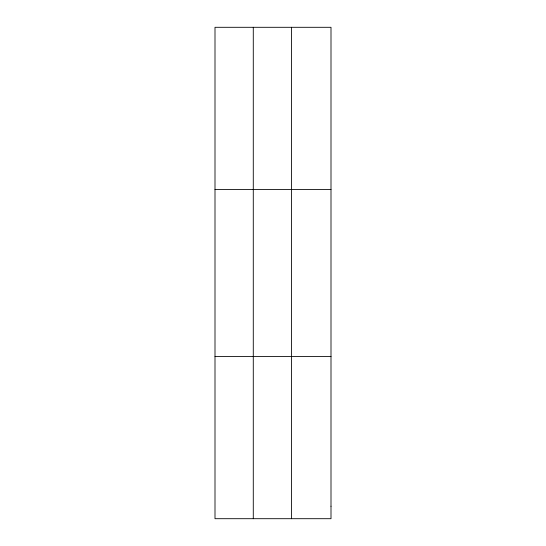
<?xml version="1.0" encoding="UTF-8"?>
<svg xmlns="http://www.w3.org/2000/svg" width="546" height="546" viewBox="0 0 546 546"><rect width="100%" height="100%" fill="white"/><g stroke="black" fill="none" stroke-linecap="round" stroke-linejoin="round"><path stroke-width="0.82" d="M253.283 518.7L253.283 27.3M291.557 518.7L291.557 27.3M215.001 189.462L330.999 189.462M215.001 356.538L330.999 356.538M330.999 506.224L330.999 518.7L215.001 518.7L215.001 27.3L330.999 27.3L330.999 506.224"/></g></svg>
